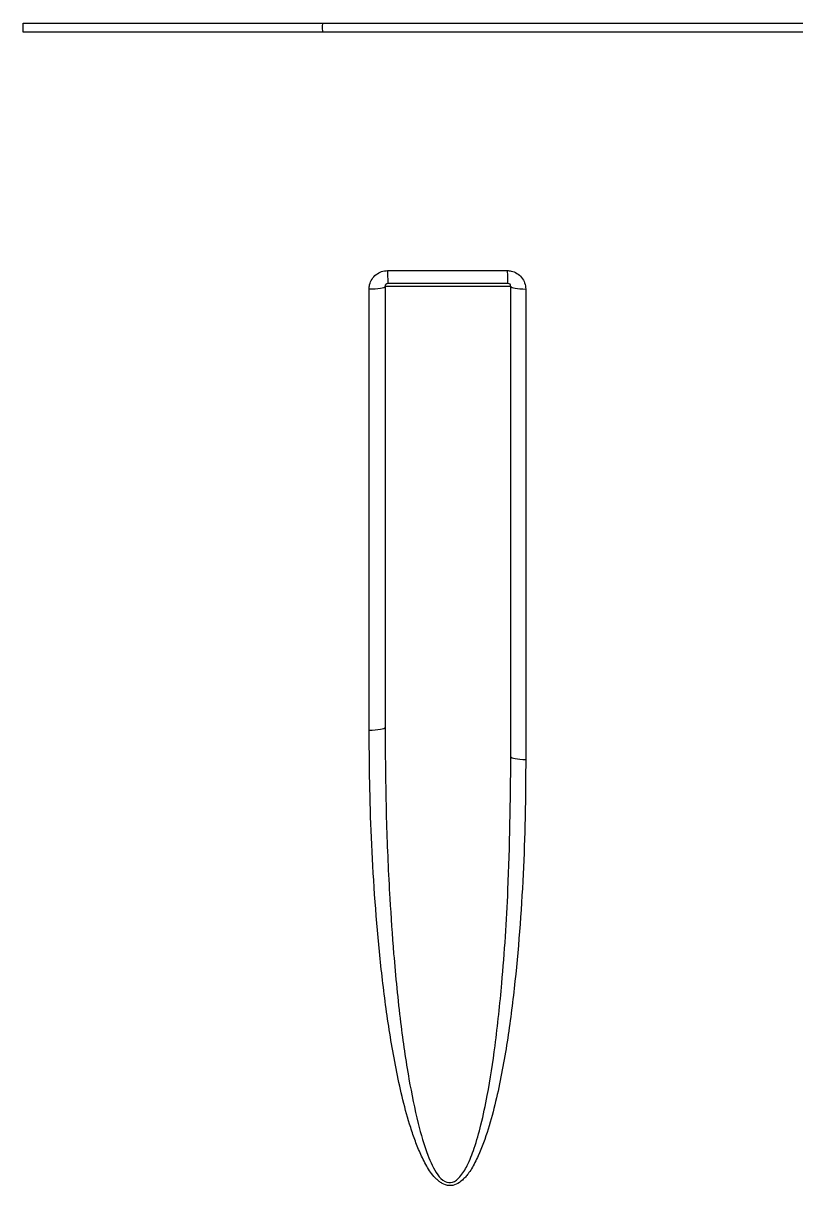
# Model space of a CAD drawing. Header units: millimetres. Extents: x -8699 to 14519, y -2727 to 7848.
# Drawn here: x -7568.3 to -7517.8, y 7390.6 to 7466.6 of the extents above; entities that cross this region are included whole.
import ezdxf

# ---------------------------------------------------------------- set-up
doc = ezdxf.new("R2010")
doc.units = ezdxf.units.MM
doc.layers.add('1', color=7, linetype='Continuous', true_color=0xffffff)

msp = doc.modelspace()

# ---------------------------------------------------------------- linework, layer by layer
at = {"layer": '1', "color": 8, "linetype": 'Continuous'}
msp.add_line((-7536.428, 7449.353), (-7544.653, 7449.353), dxfattribs=at)
at = {"layer": '1', "color": 7, "linetype": 'Continuous'}
for centre, major_axis, ratio, start_param, end_param in [((-7544.453, 7450.553), (0, -1), 0.036153, 4.881841, 6.283185), ((-7536.628, 7450.553), (0, 1), 0.033914, 1.740786, 3.141593), ((-7545.653, 7449.353), (1, 0), 0.168842, 4.676492, 6.283185), ((-7535.428, 7449.353), (1, 0), 0.169513, 3.141593, 4.679377)]:
    msp.add_ellipse(centre, major_axis=major_axis, ratio=ratio, start_param=start_param, end_param=end_param, dxfattribs=at)
at = {"layer": '1', "color": 8, "linetype": 'Continuous'}
for centre, ratio, start_param, end_param in [((-7545.653, 7420.529), 0.172752, 4.678422, 6.283185), ((-7535.428, 7418.608), 0.173597, 3.141593, 4.681289)]:
    msp.add_ellipse(centre, major_axis=(1, 0), ratio=ratio, start_param=start_param, end_param=end_param, dxfattribs=at)
for points, knots in [([(-7568.289, 7465.971), (-7568.289, 7466.041), (-7568.289, 7466.187), (-7568.289, 7466.384), (-7568.289, 7466.525), (-7568.289, 7466.544), (-7568.289, 7466.553)], [0, 0, 0, 0, 0.242352, 0.499889, 0.749873, 1, 1, 1, 1]), ([(-7548.744, 7465.97), (-7552.91, 7465.97), (-7557.076, 7465.97), (-7563.59, 7465.971), (-7565.94, 7465.971), (-7568.289, 7465.971)], [0, 0, 0, 0, 0.639369, 0.639369, 1, 1, 1, 1]), ([(-7548.744, 7466.553), (-7548.746, 7466.553), (-7548.749, 7466.494), (-7548.75, 7466.258), (-7548.748, 7466.095), (-7548.744, 7465.97)], [0, 0, 0, 0, 0.5, 0.5, 1, 1, 1, 1]), ([(-7417.146, 7465.967), (-7426.427, 7465.967), (-7444.738, 7465.967), (-7471.822, 7465.968), (-7498.143, 7465.968), (-7523.701, 7465.969), (-7540.481, 7465.97), (-7548.744, 7465.97)], [0, 0, 0, 0, 0.211539, 0.417313, 0.617317, 0.811547, 1, 1, 1, 1]), ([(-7544.488, 7450.384), (-7543.822, 7450.384), (-7543.156, 7450.384), (-7540.547, 7450.384), (-7538.604, 7450.384), (-7536.662, 7450.384)], [0, 0, 0, 0, 0.255377, 0.255377, 1, 1, 1, 1]), ([(-7545.687, 7420.356), (-7545.687, 7421.013), (-7545.687, 7421.67), (-7545.687, 7424.953), (-7545.687, 7427.58), (-7545.688, 7436.531), (-7545.688, 7442.857), (-7545.689, 7449.184)], [0, 0, 0, 0, 0.068357, 0.068357, 0.341785, 0.341785, 1, 1, 1, 1]), ([(-7535.461, 7449.184), (-7535.461, 7448.527), (-7535.461, 7447.87), (-7535.461, 7444.585), (-7535.461, 7441.957), (-7535.46, 7432.363), (-7535.46, 7425.398), (-7535.459, 7418.434)], [0, 0, 0, 0, 0.064077, 0.064077, 0.320384, 0.320384, 1, 1, 1, 1]), ([(-7535.459, 7418.434), (-7535.467, 7417.157), (-7535.482, 7414.656), (-7535.658, 7409.662), (-7536.035, 7404.705), (-7536.668, 7399.75), (-7537.258, 7396.681), (-7537.884, 7394.262), (-7538.373, 7392.938), (-7538.769, 7392.088), (-7538.986, 7391.697), (-7539.198, 7391.383), (-7539.398, 7391.139), (-7539.644, 7390.892), (-7539.98, 7390.649), (-7540.468, 7390.534), (-7540.854, 7390.68), (-7541.121, 7390.853), (-7541.482, 7391.164), (-7541.892, 7391.755), (-7542.253, 7392.456), (-7542.502, 7393.04), (-7542.731, 7393.626), (-7543.081, 7394.666), (-7543.497, 7396.175), (-7544.03, 7398.613), (-7544.546, 7401.691), (-7545.134, 7406.647), (-7545.49, 7411.593), (-7545.663, 7416.58), (-7545.679, 7419.075), (-7545.687, 7420.356)], [0, 0, 0, 0, 0.063909, 0.125087, 0.250065, 0.312596, 0.375091, 0.406401, 0.437619, 0.445553, 0.453305, 0.459934, 0.464453, 0.46902, 0.477275, 0.484794, 0.492655, 0.496743, 0.500568, 0.516104, 0.531987, 0.539876, 0.547687, 0.563386, 0.594599, 0.625736, 0.688045, 0.750459, 0.875211, 0.935894, 1, 1, 1, 1]), ([(-7544.653, 7420.529), (-7544.635, 7418.445), (-7544.603, 7414.717), (-7544.379, 7409.787), (-7544.085, 7405.435), (-7543.694, 7401.493), (-7543.163, 7397.789), (-7542.581, 7394.892), (-7541.974, 7392.785), (-7541.403, 7391.492), (-7540.821, 7390.812), (-7540.184, 7390.736), (-7539.665, 7391.208), (-7539.214, 7391.976), (-7538.764, 7393.131), (-7538.336, 7394.664), (-7537.867, 7396.9), (-7537.401, 7399.989), (-7536.93, 7404.469), (-7536.522, 7410.767), (-7536.463, 7415.706), (-7536.428, 7418.608)], [0, 0, 0, 0, 0.10558, 0.188898, 0.249955, 0.326442, 0.389547, 0.439351, 0.476023, 0.50001, 0.510897, 0.519011, 0.529001, 0.543849, 0.564531, 0.591397, 0.6246, 0.680282, 0.749732, 0.852944, 1, 1, 1, 1])]:
    msp.add_open_spline(points, degree=3, knots=knots, dxfattribs=at)
at = {"layer": '1', "color": 7, "linetype": 'Continuous'}
for points, knots in [([(-7568.289, 7466.553), (-7565.933, 7466.553), (-7563.576, 7466.553), (-7557.062, 7466.553), (-7552.903, 7466.553), (-7548.744, 7466.553)], [0, 0, 0, 0, 0.361696, 0.361696, 1, 1, 1, 1]), ([(-7545.689, 7449.184), (-7545.689, 7449.276), (-7545.678, 7449.368), (-7545.627, 7449.588), (-7545.573, 7449.716), (-7545.429, 7449.942), (-7545.337, 7450.044), (-7545.128, 7450.208), (-7545.009, 7450.274), (-7544.757, 7450.361), (-7544.622, 7450.384), (-7544.488, 7450.384)], [0, 0, 0, 0, 0.146006, 0.146006, 0.362837, 0.362837, 0.576518, 0.576518, 0.788185, 0.788185, 1, 1, 1, 1]), ([(-7536.662, 7450.384), (-7536.577, 7450.384), (-7536.491, 7450.375), (-7536.277, 7450.328), (-7536.149, 7450.277), (-7535.92, 7450.137), (-7535.815, 7450.045), (-7535.644, 7449.834), (-7535.575, 7449.712), (-7535.485, 7449.456), (-7535.461, 7449.319), (-7535.461, 7449.184)], [0, 0, 0, 0, 0.134016, 0.134016, 0.347071, 0.347071, 0.563356, 0.563356, 0.781754, 0.781754, 1, 1, 1, 1]), ([(-7544.453, 7449.553), (-7544.512, 7449.535), (-7544.631, 7449.498), (-7544.645, 7449.402), (-7544.653, 7449.353)], [0, 0, 0, 0, 0.493952, 1, 1, 1, 1]), ([(-7536.428, 7449.353), (-7536.436, 7449.406), (-7536.449, 7449.5), (-7536.574, 7449.537), (-7536.628, 7449.553)], [0, 0, 0, 0, 0.564238, 1, 1, 1, 1])]:
    msp.add_open_spline(points, degree=3, knots=knots, dxfattribs=at)
for points in [[(-7548.744, 7466.553), (-7504.899, 7466.553), (-7461.024, 7466.553), (-7417.146, 7466.553)], [(-7544.653, 7449.353), (-7544.653, 7439.742), (-7544.653, 7430.134), (-7544.653, 7420.529)], [(-7536.628, 7449.553), (-7539.236, 7449.553), (-7541.845, 7449.553), (-7544.453, 7449.553)], [(-7536.428, 7418.608), (-7536.428, 7428.852), (-7536.428, 7439.101), (-7536.428, 7449.353)]]:
    msp.add_open_spline(points, degree=3, dxfattribs=at)

doc.saveas('drawing.dxf')
